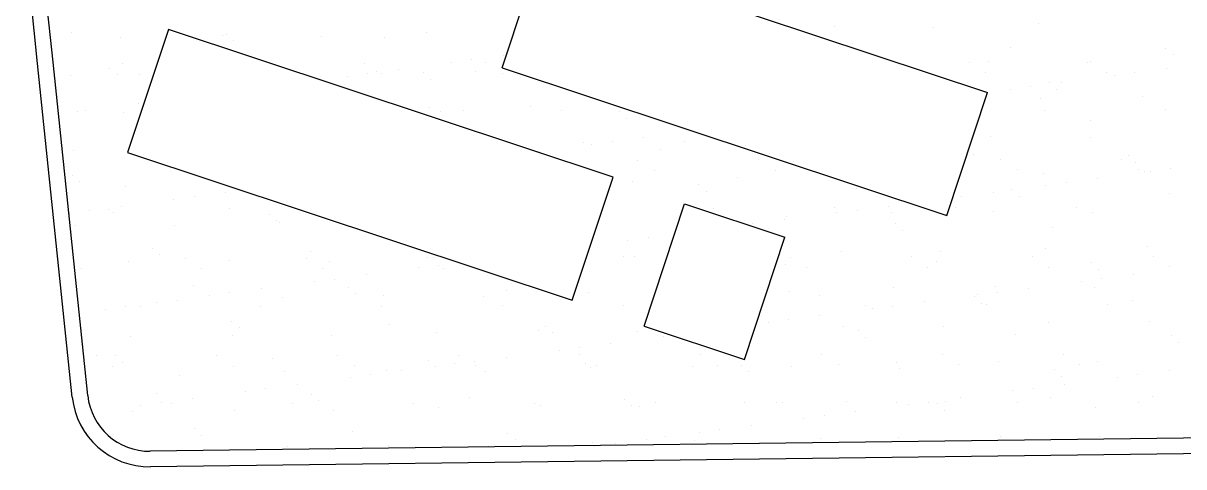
# Model space of a CAD drawing. Extents: x 472704 to 474638, y 1059265 to 1060325.
# Drawn here: x 473688.9 to 473778.6, y 1059513.1 to 1059547.4 of the extents above; entities that cross this region are included whole.
import ezdxf

# ---------------------------------------------------------------- set-up
doc = ezdxf.new("R2010")
doc.units = 0
doc.header["$LTSCALE"] = 0.4
doc.header["$MEASUREMENT"] = 0
for name, color, linetype in [('A-VIA-N', 7, 'CONTINUOUS'), ('PRIVADO', 3, 'CONTINUOUS'), ('VIAPROPUESTA', 7, 'CONTINUOUS')]:
    doc.layers.add(name, color=color, linetype=linetype)
doc.layers.add('AREAS VERDAS', color=72, linetype='CONTINUOUS', lineweight=25)
doc.layers.add('MODULOS', color=230, linetype='CONTINUOUS', lineweight=25)

msp = doc.modelspace()

# ---------------------------------------------------------------- linework, layer by layer
at = {"layer": 'A-VIA-N'}
msp.add_line((473857.211, 1059515.134), (473698.744, 1059513.144), dxfattribs=at)
at = {"layer": 'AREAS VERDAS', "color": 64, "linetype": 'Continuous'}
for p, q in [((473767.33, 1059547.361), (473767.33, 1059547.361)), ((473692.622, 1059546.636), (473692.622, 1059546.636)), ((473704.293, 1059546.395), (473704.293, 1059546.395)), ((473704.627, 1059546.533), (473704.627, 1059546.533)), ((473711.968, 1059546.358), (473711.968, 1059546.358)), ((473720.07, 1059546.65), (473720.07, 1059546.65)), ((473751.553, 1059547.105), (473751.553, 1059547.105)), ((473759.227, 1059547.069), (473759.227, 1059547.069)), ((473696.441, 1059546.295), (473696.441, 1059546.295)), ((473705.179, 1059546.026), (473705.179, 1059546.026)), ((473716.808, 1059546.268), (473716.808, 1059546.268)), ((473752.998, 1059545.796), (473752.998, 1059545.796)), ((473765.179, 1059545.531), (473765.179, 1059545.531)), ((473723.569, 1059544.563), (473723.569, 1059544.563)), ((473726.008, 1059544.884), (473726.008, 1059544.884)), ((473777.183, 1059545.428), (473777.183, 1059545.428)), ((473777.736, 1059544.921), (473777.736, 1059544.921)), ((473695.608, 1059543.9), (473695.608, 1059543.9)), ((473696.609, 1059544.259), (473696.609, 1059544.259)), ((473715.294, 1059544.293), (473715.294, 1059544.293)), ((473716.203, 1059543.682), (473716.203, 1059543.682)), ((473717.933, 1059543.821), (473717.933, 1059543.821)), ((473722.008, 1059544.358), (473722.008, 1059544.358)), ((473723.877, 1059543.646), (473723.877, 1059543.646)), ((473724.637, 1059544.31), (473724.637, 1059544.31)), ((473762.006, 1059544.378), (473762.006, 1059544.378)), ((473763.462, 1059544.393), (473763.462, 1059544.393)), ((473771.137, 1059544.356), (473771.137, 1059544.356)), ((473771.349, 1059544.395), (473771.349, 1059544.395)), ((473777.226, 1059543.86), (473777.226, 1059543.86)), ((473692.573, 1059543.327), (473692.573, 1059543.327)), ((473696.161, 1059543.393), (473696.161, 1059543.393)), ((473697.875, 1059543.453), (473697.875, 1059543.453)), ((473713.933, 1059543.295), (473713.933, 1059543.295)), ((473715.494, 1059543.5), (473715.494, 1059543.5)), ((473716.559, 1059543.487), (473716.559, 1059543.487)), ((473719.794, 1059543.532), (473719.794, 1059543.532)), ((473720.347, 1059543.025), (473720.347, 1059543.025)), ((473725.902, 1059543.504), (473725.902, 1059543.504)), ((473763.272, 1059543.572), (473763.272, 1059543.572)), ((473768.165, 1059542.795), (473768.165, 1059542.795)), ((473769.151, 1059542.797), (473769.151, 1059542.797)), ((473772.614, 1059543.589), (473772.614, 1059543.589)), ((473773.226, 1059543.333), (473773.226, 1059543.333)), ((473774.787, 1059543.539), (473774.787, 1059543.539)), ((473765.151, 1059542.27), (473765.151, 1059542.27)), ((473766.712, 1059542.476), (473766.712, 1059542.476)), ((473768.718, 1059542.288), (473768.718, 1059542.288)), ((473697.782, 1059541.168), (473697.782, 1059541.168)), ((473728.112, 1059540.97), (473728.112, 1059540.97)), ((473767.519, 1059541.58), (473767.519, 1059541.58)), ((473775.372, 1059541.68), (473775.372, 1059541.68)), ((473693.086, 1059540.535), (473693.086, 1059540.535)), ((473693.707, 1059540.632), (473693.707, 1059540.632)), ((473696.63, 1059540.514), (473696.63, 1059540.514)), ((473720.259, 1059540.87), (473720.259, 1059540.87)), ((473721.114, 1059540.586), (473721.114, 1059540.586)), ((473722.957, 1059540.633), (473722.957, 1059540.633)), ((473730.456, 1059540.603), (473730.456, 1059540.603)), ((473734.961, 1059540.53), (473734.961, 1059540.53)), ((473767.826, 1059540.671), (473767.826, 1059540.671)), ((473777.168, 1059540.688), (473777.168, 1059540.688)), ((473735.514, 1059540.024), (473735.514, 1059540.024)), ((473771.328, 1059539.897), (473771.328, 1059539.897)), ((473736.85, 1059538.544), (473736.85, 1059538.544)), ((473763.651, 1059538.612), (473763.651, 1059538.612)), ((473771.325, 1059538.576), (473771.325, 1059538.576)), ((473692.762, 1059537.547), (473692.762, 1059537.547)), ((473728.774, 1059537.481), (473728.774, 1059537.481)), ((473732.169, 1059538.157), (473732.169, 1059538.157)), ((473732.849, 1059538.018), (473732.849, 1059538.018)), ((473734.411, 1059538.223), (473734.411, 1059538.223)), ((473738.124, 1059537.632), (473738.124, 1059537.632)), ((473740.022, 1059538.257), (473740.022, 1059538.257)), ((473736.402, 1059536.815), (473736.402, 1059536.815)), ((473745.744, 1059536.832), (473745.744, 1059536.832)), ((473762.31, 1059537.264), (473762.31, 1059537.264)), ((473764.429, 1059536.866), (473764.429, 1059536.866)), ((473773.772, 1059536.883), (473773.772, 1059536.883)), ((473774.314, 1059537.16), (473774.314, 1059537.16)), ((473774.867, 1059536.654), (473774.867, 1059536.654)), ((473692.739, 1059535.633), (473692.739, 1059535.633)), ((473700.297, 1059535.941), (473700.297, 1059535.941)), ((473737.667, 1059536.009), (473737.667, 1059536.009)), ((473747.01, 1059536.026), (473747.01, 1059536.026)), ((473765.694, 1059536.06), (473765.694, 1059536.06)), ((473767.708, 1059535.8), (473767.708, 1059535.8)), ((473775.037, 1059536.077), (473775.037, 1059536.077)), ((473775.561, 1059535.9), (473775.561, 1059535.9)), ((473775.992, 1059535.93), (473775.992, 1059535.93)), ((473777.553, 1059536.136), (473777.553, 1059536.136)), ((473693.292, 1059535.126), (473693.292, 1059535.126)), ((473696.819, 1059534.734), (473696.819, 1059534.734)), ((473704.671, 1059534.834), (473704.671, 1059534.834)), ((473735.975, 1059535.152), (473735.975, 1059535.152)), ((473741.11, 1059534.896), (473741.11, 1059534.896)), ((473744.078, 1059535.444), (473744.078, 1059535.444)), ((473767.917, 1059534.867), (473767.917, 1059534.867)), ((473769.478, 1059535.072), (473769.478, 1059535.072)), ((473771.917, 1059535.393), (473771.917, 1059535.393)), ((473702.11, 1059533.971), (473702.11, 1059533.971)), ((473704.548, 1059534.292), (473704.548, 1059534.292)), ((473741.663, 1059534.389), (473741.663, 1059534.389)), ((473753.291, 1059534.631), (473753.291, 1059534.631)), ((473761.403, 1059534.009), (473761.403, 1059534.009)), ((473763.842, 1059534.33), (473763.842, 1059534.33)), ((473765.296, 1059534.527), (473765.296, 1059534.527)), ((473765.849, 1059534.021), (473765.849, 1059534.021)), ((473777.477, 1059534.262), (473777.477, 1059534.262)), ((473694.034, 1059532.907), (473694.034, 1059532.907)), ((473695.509, 1059533.022), (473695.509, 1059533.022)), ((473696.473, 1059533.229), (473696.473, 1059533.229)), ((473700.548, 1059533.765), (473700.548, 1059533.765)), ((473704.852, 1059533.039), (473704.852, 1059533.039)), ((473742.221, 1059533.107), (473742.221, 1059533.107)), ((473751.564, 1059533.124), (473751.564, 1059533.124)), ((473753.327, 1059532.946), (473753.327, 1059532.946)), ((473755.766, 1059533.267), (473755.766, 1059533.267)), ((473760.906, 1059533.141), (473760.906, 1059533.141)), ((473770.249, 1059533.158), (473770.249, 1059533.158)), ((473692.473, 1059532.702), (473692.473, 1059532.702)), ((473695.902, 1059532.734), (473695.902, 1059532.734)), ((473707.906, 1059532.631), (473707.906, 1059532.631)), ((473708.459, 1059532.124), (473708.459, 1059532.124)), ((473708.728, 1059532.021), (473708.728, 1059532.021)), ((473747.691, 1059532.204), (473747.691, 1059532.204)), ((473747.885, 1059532.44), (473747.885, 1059532.44)), ((473751.766, 1059532.741), (473751.766, 1059532.741)), ((473755.987, 1059532.732), (473755.987, 1059532.732)), ((473763.84, 1059532.832), (473763.84, 1059532.832)), ((473771.514, 1059532.795), (473771.514, 1059532.795)), ((473692.951, 1059531.766), (473692.951, 1059531.766)), ((473700.625, 1059531.729), (473700.625, 1059531.729)), ((473745.252, 1059531.883), (473745.252, 1059531.883)), ((473756.277, 1059531.894), (473756.277, 1059531.894)), ((473756.83, 1059531.388), (473756.83, 1059531.388)), ((473768.459, 1059531.629), (473768.459, 1059531.629)), ((473735.615, 1059530.614), (473735.615, 1059530.614)), ((473737.177, 1059530.82), (473737.177, 1059530.82)), ((473698.888, 1059529.998), (473698.888, 1059529.998)), ((473699.441, 1059529.491), (473699.441, 1059529.491)), ((473711.069, 1059529.733), (473711.069, 1059529.733)), ((473720.637, 1059529.309), (473720.637, 1059529.309)), ((473735.254, 1059529.365), (473735.254, 1059529.365)), ((473736.164, 1059529.372), (473736.164, 1059529.372)), ((473748.167, 1059529.319), (473748.167, 1059529.319)), ((473752.12, 1059529.764), (473752.12, 1059529.764)), ((473757.51, 1059529.336), (473757.51, 1059529.336)), ((473759.794, 1059529.727), (473759.794, 1059529.727)), ((473766.852, 1059529.353), (473766.852, 1059529.353)), ((473767.897, 1059530.019), (473767.897, 1059530.019)), ((473775.75, 1059530.119), (473775.75, 1059530.119)), ((473776.195, 1059529.37), (473776.195, 1059529.37)), ((473693.378, 1059528.412), (473693.378, 1059528.412)), ((473697.008, 1059528.953), (473697.008, 1059528.953)), ((473701.455, 1059529.235), (473701.455, 1059529.235)), ((473702.72, 1059528.429), (473702.72, 1059528.429)), ((473704.86, 1059529.054), (473704.86, 1059529.054)), ((473710.798, 1059529.252), (473710.798, 1059529.252)), ((473712.063, 1059528.446), (473712.063, 1059528.446)), ((473712.535, 1059529.017), (473712.535, 1059529.017)), ((473719.465, 1059528.488), (473719.465, 1059528.488)), ((473720.14, 1059529.268), (473720.14, 1059529.268)), ((473721.026, 1059528.694), (473721.026, 1059528.694)), ((473721.405, 1059528.463), (473721.405, 1059528.463)), ((473747.259, 1059529.261), (473747.259, 1059529.261)), ((473747.812, 1059528.755), (473747.812, 1059528.755)), ((473749.432, 1059528.513), (473749.432, 1059528.513)), ((473758.775, 1059528.53), (473758.775, 1059528.53)), ((473759.44, 1059528.996), (473759.44, 1059528.996)), ((473768.117, 1059528.547), (473768.117, 1059528.547)), ((473771.444, 1059528.893), (473771.444, 1059528.893)), ((473777.46, 1059528.564), (473777.46, 1059528.564)), ((473712.951, 1059527.63), (473712.951, 1059527.63)), ((473715.39, 1059527.952), (473715.39, 1059527.952)), ((473771.997, 1059528.386), (473771.997, 1059528.386)), ((473772.244, 1059527.669), (473772.244, 1059527.669)), ((473774.683, 1059527.99), (473774.683, 1059527.99)), ((473702.05, 1059527.1), (473702.05, 1059527.1)), ((473707.314, 1059526.888), (473707.314, 1059526.888)), ((473711.389, 1059527.425), (473711.389, 1059527.425)), ((473714.055, 1059526.997), (473714.055, 1059526.997)), ((473726.236, 1059526.731), (473726.236, 1059526.731)), ((473748.074, 1059526.659), (473748.074, 1059526.659)), ((473756.176, 1059526.951), (473756.176, 1059526.951)), ((473764.029, 1059527.051), (473764.029, 1059527.051)), ((473764.169, 1059526.606), (473764.169, 1059526.606)), ((473766.608, 1059526.927), (473766.608, 1059526.927)), ((473770.683, 1059527.464), (473770.683, 1059527.464)), ((473771.703, 1059527.015), (473771.703, 1059527.015)), ((473693.14, 1059525.986), (473693.14, 1059525.986)), ((473699.239, 1059525.825), (473699.239, 1059525.825)), ((473700.814, 1059525.949), (473700.814, 1059525.949)), ((473703.314, 1059526.362), (473703.314, 1059526.362)), ((473704.875, 1059526.567), (473704.875, 1059526.567)), ((473708.917, 1059526.241), (473708.917, 1059526.241)), ((473714.608, 1059526.49), (473714.608, 1059526.49)), ((473716.77, 1059526.341), (473716.77, 1059526.341)), ((473724.444, 1059526.304), (473724.444, 1059526.304)), ((473732.547, 1059526.596), (473732.547, 1059526.596)), ((473750.422, 1059526.363), (473750.422, 1059526.363)), ((473758.532, 1059525.864), (473758.532, 1059525.864)), ((473762.426, 1059526.26), (473762.426, 1059526.26)), ((473762.607, 1059526.4), (473762.607, 1059526.4)), ((473762.979, 1059525.753), (473762.979, 1059525.753)), ((473774.607, 1059525.995), (473774.607, 1059525.995)), ((473695.239, 1059525.299), (473695.239, 1059525.299)), ((473696.8, 1059525.504), (473696.8, 1059525.504)), ((473697.932, 1059525.51), (473697.932, 1059525.51)), ((473707.275, 1059525.527), (473707.275, 1059525.527)), ((473716.617, 1059525.544), (473716.617, 1059525.544)), ((473725.96, 1059525.561), (473725.96, 1059525.561)), ((473735.302, 1059525.578), (473735.302, 1059525.578)), ((473753.987, 1059525.612), (473753.987, 1059525.612)), ((473754.532, 1059525.337), (473754.532, 1059525.337)), ((473756.093, 1059525.543), (473756.093, 1059525.543)), ((473763.329, 1059525.629), (473763.329, 1059525.629)), ((473772.672, 1059525.646), (473772.672, 1059525.646)), ((473705.036, 1059524.364), (473705.036, 1059524.364)), ((473717.218, 1059524.098), (473717.218, 1059524.098)), ((473729.222, 1059523.995), (473729.222, 1059523.995)), ((473746.457, 1059524.274), (473746.457, 1059524.274)), ((473748.018, 1059524.48), (473748.018, 1059524.48)), ((473750.457, 1059524.801), (473750.457, 1059524.801)), ((473752.309, 1059523.984), (473752.309, 1059523.984)), ((473759.983, 1059523.947), (473759.983, 1059523.947)), ((473768.086, 1059524.239), (473768.086, 1059524.239)), ((473775.939, 1059524.339), (473775.939, 1059524.339)), ((473697.197, 1059523.173), (473697.197, 1059523.173)), ((473705.049, 1059523.273), (473705.049, 1059523.273)), ((473705.589, 1059523.857), (473705.589, 1059523.857)), ((473712.724, 1059523.236), (473712.724, 1059523.236)), ((473720.826, 1059523.528), (473720.826, 1059523.528)), ((473728.679, 1059523.628), (473728.679, 1059523.628)), ((473729.775, 1059523.489), (473729.775, 1059523.489)), ((473736.353, 1059523.592), (473736.353, 1059523.592)), ((473738.381, 1059523.211), (473738.381, 1059523.211)), ((473753.408, 1059523.627), (473753.408, 1059523.627)), ((473753.961, 1059523.12), (473753.961, 1059523.12)), ((473765.589, 1059523.362), (473765.589, 1059523.362)), ((473777.593, 1059523.259), (473777.593, 1059523.259)), ((473730.306, 1059522.148), (473730.306, 1059522.148)), ((473731.867, 1059522.353), (473731.867, 1059522.353)), ((473734.306, 1059522.674), (473734.306, 1059522.674)), ((473778.146, 1059522.752), (473778.146, 1059522.752)), ((473694.536, 1059521.705), (473694.536, 1059521.705)), ((473696.018, 1059521.731), (473696.018, 1059521.731)), ((473703.878, 1059521.722), (473703.878, 1059521.722)), ((473708.199, 1059521.465), (473708.199, 1059521.465)), ((473713.221, 1059521.739), (473713.221, 1059521.739)), ((473720.204, 1059521.362), (473720.204, 1059521.362)), ((473722.563, 1059521.756), (473722.563, 1059521.756)), ((473723.792, 1059521.29), (473723.792, 1059521.29)), ((473726.231, 1059521.611), (473726.231, 1059521.611)), ((473731.905, 1059521.773), (473731.905, 1059521.773)), ((473741.248, 1059521.79), (473741.248, 1059521.79)), ((473750.59, 1059521.807), (473750.59, 1059521.807)), ((473759.933, 1059521.824), (473759.933, 1059521.824)), ((473764.218, 1059521.271), (473764.218, 1059521.271)), ((473769.275, 1059521.841), (473769.275, 1059521.841)), ((473771.892, 1059521.234), (473771.892, 1059521.234)), ((473695.801, 1059520.899), (473695.801, 1059520.899)), ((473696.571, 1059521.224), (473696.571, 1059521.224)), ((473705.143, 1059520.916), (473705.143, 1059520.916)), ((473709.106, 1059520.46), (473709.106, 1059520.46)), ((473714.486, 1059520.933), (473714.486, 1059520.933)), ((473716.959, 1059520.56), (473716.959, 1059520.56)), ((473718.156, 1059520.548), (473718.156, 1059520.548)), ((473720.757, 1059520.856), (473720.757, 1059520.856)), ((473722.231, 1059521.085), (473722.231, 1059521.085)), ((473723.828, 1059520.95), (473723.828, 1059520.95)), ((473724.633, 1059520.524), (473724.633, 1059520.524)), ((473732.385, 1059521.097), (473732.385, 1059521.097)), ((473732.736, 1059520.816), (473732.736, 1059520.816)), ((473733.17, 1059520.967), (473733.17, 1059520.967)), ((473740.588, 1059520.916), (473740.588, 1059520.916)), ((473742.513, 1059520.984), (473742.513, 1059520.984)), ((473744.389, 1059520.994), (473744.389, 1059520.994)), ((473744.942, 1059520.487), (473744.942, 1059520.487)), ((473748.263, 1059520.879), (473748.263, 1059520.879)), ((473751.855, 1059521.001), (473751.855, 1059521.001)), ((473756.365, 1059521.171), (473756.365, 1059521.171)), ((473756.571, 1059520.729), (473756.571, 1059520.729)), ((473761.198, 1059521.018), (473761.198, 1059521.018)), ((473768.575, 1059520.626), (473768.575, 1059520.626)), ((473770.54, 1059521.035), (473770.54, 1059521.035)), ((473777.449, 1059520.587), (473777.449, 1059520.587)), ((473701.003, 1059520.168), (473701.003, 1059520.168)), ((473710.08, 1059519.485), (473710.08, 1059519.485)), ((473714.155, 1059520.022), (473714.155, 1059520.022)), ((473715.717, 1059520.227), (473715.717, 1059520.227)), ((473769.128, 1059520.119), (473769.128, 1059520.119)), ((473769.374, 1059519.524), (473769.374, 1059519.524)), ((473773.448, 1059520.06), (473773.448, 1059520.06)), ((473775.01, 1059520.266), (473775.01, 1059520.266)), ((473699.181, 1059518.832), (473699.181, 1059518.832)), ((473706.08, 1059518.958), (473706.08, 1059518.958)), ((473707.641, 1059519.164), (473707.641, 1059519.164)), ((473711.185, 1059518.729), (473711.185, 1059518.729)), ((473765.373, 1059518.997), (473765.373, 1059518.997)), ((473766.935, 1059519.203), (473766.935, 1059519.203)), ((473776.128, 1059518.558), (473776.128, 1059518.558)), ((473698.005, 1059517.895), (473698.005, 1059517.895)), ((473699.566, 1059518.101), (473699.566, 1059518.101)), ((473700.355, 1059517.998), (473700.355, 1059517.998)), ((473702.005, 1059518.422), (473702.005, 1059518.422)), ((473709.698, 1059518.015), (473709.698, 1059518.015)), ((473711.738, 1059518.223), (473711.738, 1059518.223)), ((473719.04, 1059518.032), (473719.04, 1059518.032)), ((473721.015, 1059517.748), (473721.015, 1059517.748)), ((473723.367, 1059518.464), (473723.367, 1059518.464)), ((473728.382, 1059518.049), (473728.382, 1059518.049)), ((473728.868, 1059517.848), (473728.868, 1059517.848)), ((473735.371, 1059518.361), (473735.371, 1059518.361)), ((473735.924, 1059517.854), (473735.924, 1059517.854)), ((473736.542, 1059517.811), (473736.542, 1059517.811)), ((473737.725, 1059518.066), (473737.725, 1059518.066)), ((473744.645, 1059518.103), (473744.645, 1059518.103)), ((473747.067, 1059518.083), (473747.067, 1059518.083)), ((473747.552, 1059518.096), (473747.552, 1059518.096)), ((473752.498, 1059518.203), (473752.498, 1059518.203)), ((473756.41, 1059518.1), (473756.41, 1059518.1)), ((473757.298, 1059517.934), (473757.298, 1059517.934)), ((473758.859, 1059518.14), (473758.859, 1059518.14)), ((473759.557, 1059517.993), (473759.557, 1059517.993)), ((473760.172, 1059518.166), (473760.172, 1059518.166)), ((473761.298, 1059518.461), (473761.298, 1059518.461)), ((473765.752, 1059518.117), (473765.752, 1059518.117)), ((473768.275, 1059518.458), (473768.275, 1059518.458)), ((473771.738, 1059517.727), (473771.738, 1059517.727)), ((473775.095, 1059518.134), (473775.095, 1059518.134)), ((473697.386, 1059517.392), (473697.386, 1059517.392)), ((473705.238, 1059517.493), (473705.238, 1059517.493)), ((473712.913, 1059517.456), (473712.913, 1059517.456)), ((473749.223, 1059516.871), (473749.223, 1059516.871)), ((473750.784, 1059517.076), (473750.784, 1059517.076)), ((473753.223, 1059517.397), (473753.223, 1059517.397)), ((473760.11, 1059517.486), (473760.11, 1059517.486)), ((473702.167, 1059516.096), (473702.167, 1059516.096)), ((473742.709, 1059516.013), (473742.709, 1059516.013)), ((473745.148, 1059516.334), (473745.148, 1059516.334)), ((473702.72, 1059515.59), (473702.72, 1059515.59)), ((473714.348, 1059515.831), (473714.348, 1059515.831)), ((473726.353, 1059515.728), (473726.353, 1059515.728)), ((473726.906, 1059515.221), (473726.906, 1059515.221)), ((473732.925, 1059515.035), (473732.925, 1059515.035)), ((473734.633, 1059514.95), (473734.633, 1059514.95)), ((473737.072, 1059515.271), (473737.072, 1059515.271)), ((473738.534, 1059515.463), (473738.534, 1059515.463)), ((473740.777, 1059515.135), (473740.777, 1059515.135)), ((473741.147, 1059515.808), (473741.147, 1059515.808)), ((473750.538, 1059515.36), (473750.538, 1059515.36)), ((473756.554, 1059515.39), (473756.554, 1059515.39)), ((473764.407, 1059515.491), (473764.407, 1059515.491)), ((473772.081, 1059515.454), (473772.081, 1059515.454)), ((473709.295, 1059514.68), (473709.295, 1059514.68)), ((473717.148, 1059514.78), (473717.148, 1059514.78)), ((473724.822, 1059514.743), (473724.822, 1059514.743)), ((473733.072, 1059514.745), (473733.072, 1059514.745))]:
    msp.add_line(p, q, dxfattribs=at)
at = {"layer": 'MODULOS'}
for p, q in [((473725.9, 1059543.93), (473729.046, 1059553.422)), ((473729.046, 1059553.422), (473763.408, 1059542.034)), ((473700.121, 1059546.891), (473696.971, 1059537.4)), ((473734.478, 1059535.487), (473700.121, 1059546.891)), ((473725.9, 1059543.93), (473760.262, 1059532.541)), ((473760.262, 1059532.541), (473763.408, 1059542.034)), ((473696.971, 1059537.4), (473731.328, 1059525.996)), ((473731.328, 1059525.996), (473734.478, 1059535.487)), ((473736.87, 1059523.996), (473740.004, 1059533.439)), ((473740.004, 1059533.439), (473747.76, 1059530.869)), ((473744.625, 1059521.425), (473747.76, 1059530.869)), ((473736.87, 1059523.996), (473744.625, 1059521.425))]:
    msp.add_line(p, q, dxfattribs=at)
at = {"layer": 'PRIVADO', "linetype": 'Continuous'}
for p, q in [((473691.211, 1059544.376), (473690.101, 1059555.02)), ((473693.894, 1059518.645), (473691.211, 1059544.376))]:
    msp.add_line(p, q, dxfattribs=at)
at = {"layer": 'PRIVADO'}
msp.add_line((473857.196, 1059516.334), (473698.728, 1059514.344), dxfattribs=at)
at = {"layer": 'PRIVADO', "linetype": 'Continuous'}
msp.add_arc((473698.668, 1059519.143), 4.8, 185.95292, 270.71967, dxfattribs=at)
at = {"layer": 'VIAPROPUESTA', "linetype": 'Continuous'}
for p, q in [((473690.017, 1059544.252), (473688.908, 1059554.896)), ((473692.701, 1059518.521), (473690.017, 1059544.252))]:
    msp.add_line(p, q, dxfattribs=at)
msp.add_arc((473698.668, 1059519.143), 6, 185.95292, 270.71967, dxfattribs=at)

doc.saveas('drawing.dxf')
